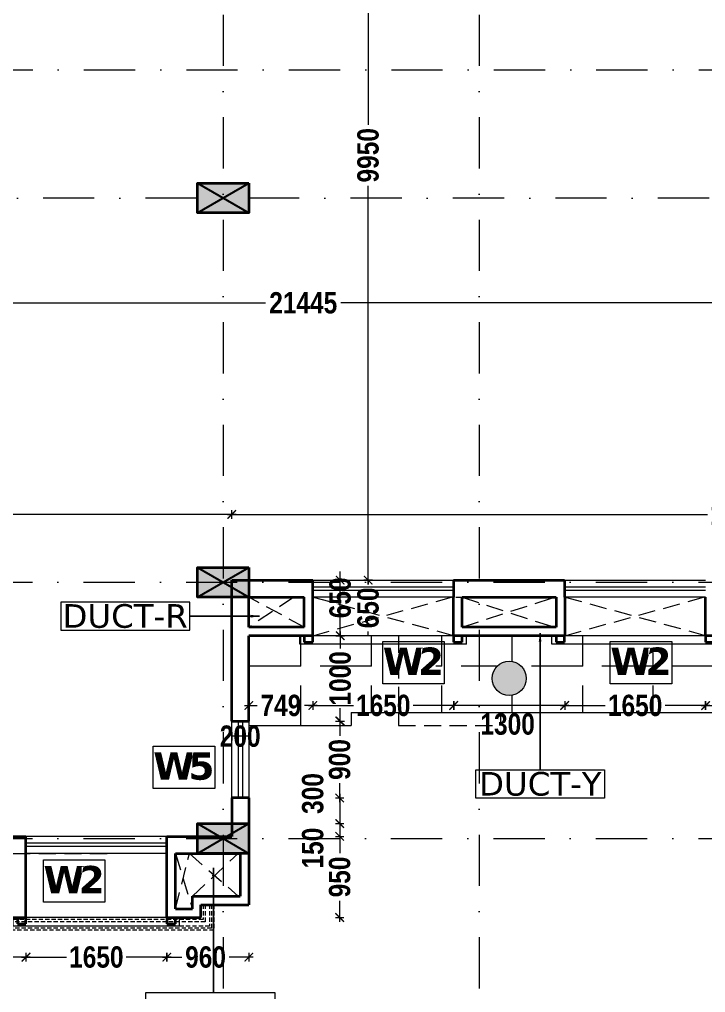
# Model space of a CAD drawing. Header units: millimetres. Extents: x -3092155 to 4513934, y -12317808 to 1850003.
# Drawn here: x -399720 to -391685, y -5738554 to -5727161 of the extents above; entities that cross this region are included whole.
import ezdxf

# ---------------------------------------------------------------- set-up
doc = ezdxf.new("R2010")
doc.units = ezdxf.units.MM
doc.header["$LTSCALE"] = 2
doc.header["$MEASUREMENT"] = 0
doc.header["$PDMODE"] = 34
doc.header["$PDSIZE"] = 500
for name, pattern in [('DASHDOT', [1, 0.5, -0.25, 0, -0.25]), ('DASHED2', [0.375, 0.25, -0.125]), ('HIDDEN', [0.375, 0.25, -0.125])]:
    doc.linetypes.add(name, pattern=pattern)
for name, color, linetype, lineweight in [('COL. R', 140, 'Continuous', 15), ('coloumn', 10, 'Continuous', 35), ('cornice', 12, 'Continuous', 25), ('D DIM', 250, 'Continuous', 9), ('DUCT', 37, 'Continuous', 35), ('glass', 5, 'Continuous', 15), ('GRID', 251, 'DASHDOT', 5), ('HAT', 42, 'Continuous', 5), ('PROJ', 251, 'HIDDEN', 5), ('SILL', 74, 'Continuous', 9), ('W2', 162, 'Continuous', 5), ('W5', 162, 'Continuous', 5), ('WIN', 5, 'Continuous', 15)]:
    doc.layers.add(name, color=color, linetype=linetype, lineweight=lineweight)
doc.layers.add('DOT', color=7, linetype='DASHED2', lineweight=0, true_color=0x89067c)
doc.layers.add('duct text', color=7, linetype='Continuous', lineweight=5, true_color=0x30182a)
doc.styles.add('door', font='arial.ttf', dxfattribs={"height": 70})
doc.styles.add('INNER DIM', font='ARIALNB.TTF', dxfattribs={"height": 250})
doc.styles.add('style2', font='verdana.ttf')
doc.dimstyles.new('DOOR', dxfattribs={"dimtxt": 100, "dimasz": 100, "dimexe": 25, "dimexo": 50, "dimgap": 25, "dimtad": 0, "dimtih": 1, "dimtoh": 1, "dimdec": 0, "dimzin": 3, "dimdsep": 46, "dimtxsty": 'door', "dimblk": 'OBLIQUE', "dimcen": 200, "dimclrd": 256, "dimclre": 256, "dimclrt": 256, "dimadec": 0, "dimazin": 0, "dimtfac": 1, "dimtdec": 0, "dimtofl": 0, "dimtmove": 2, "dimatfit": 3, "dimfxl": 300, "dimfxlon": 1, "dimfrac": 1, "dimtolj": 1, "dimtzin": 0, "dimlwd": -1, "dimlwe": -1, "dimarcsym": 0})
doc.dimstyles.new('INNER DIM', dxfattribs={"dimscale": 0, "dimtxt": 250, "dimasz": 100, "dimexe": 50, "dimexo": 50, "dimgap": 50, "dimtad": 0, "dimdec": 0, "dimzin": 0, "dimdsep": 46, "dimtxsty": 'INNER DIM', "dimblk": 'ARCHTICK', "dimcen": 100, "dimdle": 50, "dimclrd": 256, "dimclre": 256, "dimclrt": 256, "dimadec": 0, "dimazin": 0, "dimtfac": 1, "dimtdec": 0, "dimtix": 1, "dimtmove": 2, "dimatfit": 3, "dimfxl": 50, "dimfxlon": 1, "dimtolj": 1, "dimtzin": 0, "dimlwd": -1, "dimlwe": -1, "dimarcsym": 1})

# ---------------------------------------------------------------- blocks, each defined once
blk = doc.blocks.new('TGTG')
at = {"layer": 'W2', "lineweight": 15, "ltscale": 0.1}
for p, q in [((-1113180, -7689732), (-1112460, -7689732)), ((-1113180, -7690226), (-1113180, -7689732)), ((-1112460, -7689732), (-1112460, -7690226)), ((-1112460, -7690226), (-1113180, -7690226))]:
    blk.add_line(p, q, dxfattribs=at)
at = {"layer": 'W2', "ltscale": 100, "insert": (-1113179, -7689802), "char_height": 320, "width": 715, "attachment_point": 1, "style": 'style2'}
blk.add_mtext('{\\fVerdana|b1|i0|c0|p34;\\T0.8;W2}', dxfattribs=at)
blk = doc.blocks.new('_ArchTick')
at = {"color": 0, "linetype": 'ByBlock', "const_width": 0.15}
blk.add_lwpolyline([(-0.5, -0.5), (0.5, 0.5)], dxfattribs=at)
blk = doc.blocks.new('*D123')
at = {"layer": 'D DIM', "ltscale": 100, "transparency": 16777216}
for p, q in [((-396335, -5735194), (-395810, -5735194)), ((-396285, -5735144), (-396285, -5735244)), ((-394585, -5735194), (-395110, -5735194)), ((-394635, -5735244), (-394635, -5735144))]:
    blk.add_line(p, q, dxfattribs=at)
at = {"layer": 'Defpoints', "color": 0, "lineweight": 50, "ltscale": 100, "transparency": 16777216}
for p in [(-396285, -5735022), (-394635, -5735194), (-394635, -5735326)]:
    blk.add_point(p, dxfattribs=at)
at = {"layer": 'D DIM', "ltscale": 100, "transparency": 16777216, "xscale": 100, "yscale": 100, "zscale": 100, "rotation": 180}
blk.add_blockref('_ArchTick', (-396285, -5735194), dxfattribs=at)
at = {"layer": 'D DIM', "ltscale": 100, "transparency": 16777216, "xscale": 100, "yscale": 100, "zscale": 100}
blk.add_blockref('_ArchTick', (-394635, -5735194), dxfattribs=at)
at = {"layer": 'D DIM', "ltscale": 100, "transparency": 16777216, "insert": (-395460, -5735194), "char_height": 250, "attachment_point": 5, "style": 'INNER DIM'}
blk.add_mtext('\\A1;1650', dxfattribs=at)
blk = doc.blocks.new('*D124')
at = {"layer": 'D DIM', "ltscale": 100, "transparency": 16777216}
for p, q in [((-393385, -5735194), (-392860, -5735194)), ((-393335, -5735144), (-393335, -5735244)), ((-391635, -5735194), (-392160, -5735194)), ((-391685, -5735244), (-391685, -5735144))]:
    blk.add_line(p, q, dxfattribs=at)
at = {"layer": 'Defpoints', "color": 0, "lineweight": 50, "ltscale": 100, "transparency": 16777216}
for p in [(-393335, -5734376), (-391685, -5735194), (-391685, -5735351)]:
    blk.add_point(p, dxfattribs=at)
at = {"layer": 'D DIM', "ltscale": 100, "transparency": 16777216, "xscale": 100, "yscale": 100, "zscale": 100, "rotation": 180}
blk.add_blockref('_ArchTick', (-393335, -5735194), dxfattribs=at)
at = {"layer": 'D DIM', "ltscale": 100, "transparency": 16777216, "xscale": 100, "yscale": 100, "zscale": 100}
blk.add_blockref('_ArchTick', (-391685, -5735194), dxfattribs=at)
at = {"layer": 'D DIM', "ltscale": 100, "transparency": 16777216, "insert": (-392510, -5735194), "char_height": 250, "attachment_point": 5, "style": 'INNER DIM'}
blk.add_mtext('\\A1;1650', dxfattribs=at)
blk = doc.blocks.new('*D628')
at = {"layer": 'D DIM', "ltscale": 100, "transparency": 16777216}
for p, q in [((-395970, -5735326), (-395970, -5735549)), ((-396020, -5735376), (-395920, -5735376)), ((-395970, -5736326), (-395970, -5736104)), ((-396020, -5736276), (-395920, -5736276))]:
    blk.add_line(p, q, dxfattribs=at)
at = {"layer": 'Defpoints', "color": 0, "lineweight": 50, "ltscale": 100, "transparency": 16777216}
for p in [(-396285, -5735376), (-397034, -5736276), (-395970, -5736276)]:
    blk.add_point(p, dxfattribs=at)
at = {"layer": 'D DIM', "ltscale": 100, "transparency": 16777216, "xscale": 100, "yscale": 100, "zscale": 100}
for p, rotation in [((-395970, -5735376), 90), ((-395970, -5736276), 270)]:
    blk.add_blockref('_ArchTick', p, dxfattribs=dict(at, rotation=rotation))
at = {"layer": 'D DIM', "ltscale": 100, "transparency": 16777216, "insert": (-395970, -5735826), "char_height": 250, "attachment_point": 5, "rotation": 90, "style": 'INNER DIM'}
blk.add_mtext('\\A1;900', dxfattribs=at)
blk = doc.blocks.new('*D629')
at = {"layer": 'D DIM', "ltscale": 100, "transparency": 16777216}
for p, q in [((-395970, -5736226), (-395970, -5736626)), ((-396020, -5736276), (-395920, -5736276)), ((-396020, -5736576), (-395920, -5736576))]:
    blk.add_line(p, q, dxfattribs=at)
at = {"layer": 'Defpoints', "color": 0, "lineweight": 50, "ltscale": 100, "transparency": 16777216}
for p in [(-397034, -5736276), (-397034, -5736576), (-395970, -5736576)]:
    blk.add_point(p, dxfattribs=at)
at = {"layer": 'D DIM', "ltscale": 100, "transparency": 16777216, "xscale": 100, "yscale": 100, "zscale": 100}
for p, rotation in [((-395970, -5736276), 90), ((-395970, -5736576), 270)]:
    blk.add_blockref('_ArchTick', p, dxfattribs=dict(at, rotation=rotation))
at = {"layer": 'D DIM', "ltscale": 100, "transparency": 16777216, "insert": (-396285, -5736224), "char_height": 250, "attachment_point": 5, "rotation": 90, "style": 'INNER DIM'}
blk.add_mtext('\\A1;300', dxfattribs=at)
blk = doc.blocks.new('*D127')
at = {"layer": 'D DIM', "ltscale": 100, "transparency": 16777216}
for p, q in [((-396020, -5736576), (-395920, -5736576)), ((-395970, -5736526), (-395970, -5736776)), ((-396020, -5736726), (-395920, -5736726))]:
    blk.add_line(p, q, dxfattribs=at)
at = {"layer": 'Defpoints', "color": 0, "lineweight": 50, "ltscale": 100, "transparency": 16777216}
for p in [(-397034, -5736576), (-397634, -5736726), (-395970, -5736726)]:
    blk.add_point(p, dxfattribs=at)
at = {"layer": 'D DIM', "ltscale": 100, "transparency": 16777216, "xscale": 100, "yscale": 100, "zscale": 100}
for p, rotation in [((-395970, -5736576), 90), ((-395970, -5736726), 270)]:
    blk.add_blockref('_ArchTick', p, dxfattribs=dict(at, rotation=rotation))
at = {"layer": 'D DIM', "ltscale": 100, "transparency": 16777216, "insert": (-396285, -5736863), "char_height": 250, "attachment_point": 5, "rotation": 90, "style": 'INNER DIM'}
blk.add_mtext('\\A1;150', dxfattribs=at)
blk = doc.blocks.new('*D630')
at = {"layer": 'D DIM', "ltscale": 100, "transparency": 16777216}
for p, q in [((-399695, -5738140), (-399170, -5738140)), ((-399645, -5738090), (-399645, -5738190)), ((-397945, -5738140), (-398469, -5738140)), ((-397995, -5738190), (-397995, -5738090))]:
    blk.add_line(p, q, dxfattribs=at)
at = {"layer": 'Defpoints', "color": 0, "lineweight": 50, "ltscale": 100, "transparency": 16777216}
for p in [(-399645, -5737676), (-399645, -5738140), (-397995, -7762786)]:
    blk.add_point(p, dxfattribs=at)
at = {"layer": 'D DIM', "ltscale": 100, "transparency": 16777216, "xscale": 100, "yscale": 100, "zscale": 100, "rotation": 180}
blk.add_blockref('_ArchTick', (-399645, -5738140), dxfattribs=at)
at = {"layer": 'D DIM', "ltscale": 100, "transparency": 16777216, "xscale": 100, "yscale": 100, "zscale": 100}
blk.add_blockref('_ArchTick', (-397995, -5738140), dxfattribs=at)
at = {"layer": 'D DIM', "ltscale": 100, "transparency": 16777216, "insert": (-398820, -5738140), "char_height": 250, "attachment_point": 5, "style": 'INNER DIM'}
blk.add_mtext('\\A1;1650', dxfattribs=at)
blk = doc.blocks.new('*D262')
at = {"layer": 'D DIM', "ltscale": 100, "transparency": 16777216}
for p, q in [((-406679, -5730530), (-406679, -5730430)), ((-385234, -5730530), (-385234, -5730430)), ((-406729, -5730480), (-396837, -5730480)), ((-385184, -5730480), (-395957, -5730480))]:
    blk.add_line(p, q, dxfattribs=at)
at = {"layer": 'Defpoints', "color": 0, "lineweight": 50, "ltscale": 100, "transparency": 16777216}
for p in [(-385234, -5730480), (-406679, -5730703), (-385234, -5730701)]:
    blk.add_point(p, dxfattribs=at)
at = {"layer": 'D DIM', "ltscale": 100, "transparency": 16777216, "xscale": 100, "yscale": 100, "zscale": 100, "rotation": 180}
blk.add_blockref('_ArchTick', (-406679, -5730480), dxfattribs=at)
at = {"layer": 'D DIM', "ltscale": 100, "transparency": 16777216, "xscale": 100, "yscale": 100, "zscale": 100}
blk.add_blockref('_ArchTick', (-385234, -5730480), dxfattribs=at)
at = {"layer": 'D DIM', "ltscale": 100, "transparency": 16777216, "insert": (-396397, -5730480), "char_height": 250, "attachment_point": 5, "style": 'INNER DIM'}
blk.add_mtext('\\A1;21445', dxfattribs=at)
blk = doc.blocks.new('*D269')
at = {"layer": 'D DIM', "ltscale": 100, "transparency": 16777216}
for p, q in [((-406679, -5733006), (-406679, -5732906)), ((-397234, -5733006), (-397234, -5732906)), ((-406729, -5732956), (-402316, -5732956)), ((-397184, -5732956), (-401597, -5732956))]:
    blk.add_line(p, q, dxfattribs=at)
at = {"layer": 'Defpoints', "color": 0, "lineweight": 50, "ltscale": 100, "transparency": 16777216}
for p in [(-397234, -5732956), (-406679, -5733576), (-397234, -5733926)]:
    blk.add_point(p, dxfattribs=at)
at = {"layer": 'D DIM', "ltscale": 100, "transparency": 16777216, "xscale": 100, "yscale": 100, "zscale": 100, "rotation": 180}
blk.add_blockref('_ArchTick', (-406679, -5732956), dxfattribs=at)
at = {"layer": 'D DIM', "ltscale": 100, "transparency": 16777216, "xscale": 100, "yscale": 100, "zscale": 100}
blk.add_blockref('_ArchTick', (-397234, -5732956), dxfattribs=at)
at = {"layer": 'D DIM', "ltscale": 100, "transparency": 16777216, "insert": (-401957, -5732956), "char_height": 250, "attachment_point": 5, "style": 'INNER DIM'}
blk.add_mtext('\\A1;9445', dxfattribs=at)
blk = doc.blocks.new('*D270')
at = {"layer": 'D DIM', "ltscale": 100, "transparency": 16777216}
for p, q in [((-397234, -5733006), (-397234, -5732906)), ((-385234, -5733006), (-385234, -5732906)), ((-397284, -5732956), (-391664, -5732956)), ((-385184, -5732956), (-390804, -5732956))]:
    blk.add_line(p, q, dxfattribs=at)
at = {"layer": 'Defpoints', "color": 0, "lineweight": 50, "ltscale": 100, "transparency": 16777216}
for p in [(-385234, -5732956), (-385234, -5733576), (-397234, -5733926)]:
    blk.add_point(p, dxfattribs=at)
at = {"layer": 'D DIM', "ltscale": 100, "transparency": 16777216, "xscale": 100, "yscale": 100, "zscale": 100, "rotation": 180}
blk.add_blockref('_ArchTick', (-397234, -5732956), dxfattribs=at)
at = {"layer": 'D DIM', "ltscale": 100, "transparency": 16777216, "xscale": 100, "yscale": 100, "zscale": 100}
blk.add_blockref('_ArchTick', (-385234, -5732956), dxfattribs=at)
at = {"layer": 'D DIM', "ltscale": 100, "transparency": 16777216, "insert": (-391234, -5732956), "char_height": 250, "attachment_point": 5, "style": 'INNER DIM'}
blk.add_mtext('\\A1;12000', dxfattribs=at)
blk = doc.blocks.new('*D339')
at = {"layer": 'D DIM', "ltscale": 100, "transparency": 16777216}
for p, q in [((-395587, -5723776), (-395687, -5723776)), ((-395637, -5723726), (-395637, -5728394)), ((-395637, -5733776), (-395637, -5729108)), ((-395587, -5733726), (-395687, -5733726))]:
    blk.add_line(p, q, dxfattribs=at)
at = {"layer": 'Defpoints', "color": 0, "lineweight": 50, "ltscale": 100, "transparency": 16777216}
for p in [(-395306, -5723776), (-395637, -5733726), (-395306, -5733726)]:
    blk.add_point(p, dxfattribs=at)
at = {"layer": 'D DIM', "ltscale": 100, "transparency": 16777216, "xscale": 100, "yscale": 100, "zscale": 100}
for p, rotation in [((-395637, -5723776), 90), ((-395637, -5733726), 270)]:
    blk.add_blockref('_ArchTick', p, dxfattribs=dict(at, rotation=rotation))
at = {"layer": 'D DIM', "ltscale": 100, "transparency": 16777216, "insert": (-395637, -5728751), "char_height": 250, "attachment_point": 5, "rotation": 90, "style": 'INNER DIM'}
blk.add_mtext('\\A1;9950', dxfattribs=at)
blk = doc.blocks.new('*D340')
at = {"layer": 'D DIM', "ltscale": 100, "transparency": 16777216}
for p, q in [((-395587, -5733726), (-395687, -5733726)), ((-395637, -5733726), (-395637, -5733775)), ((-395587, -5734376), (-395687, -5734376)), ((-395637, -5734376), (-395637, -5734327))]:
    blk.add_line(p, q, dxfattribs=at)
at = {"layer": 'Defpoints', "color": 0, "lineweight": 50, "ltscale": 100, "transparency": 16777216}
for p in [(-395306, -5733726), (-395637, -5734376), (-395466, -5734376)]:
    blk.add_point(p, dxfattribs=at)
at = {"layer": 'D DIM', "ltscale": 100, "transparency": 16777216, "insert": (-395637, -5734051), "char_height": 250, "attachment_point": 5, "rotation": 90, "style": 'INNER DIM'}
blk.add_mtext('\\A1;650', dxfattribs=at)
blk = doc.blocks.new('*D871')
at = {"layer": 'D DIM', "ltscale": 100, "transparency": 16777216}
for p, q in [((-401345, -5738140), (-400804, -5738140)), ((-401295, -5738090), (-401295, -5738190)), ((-399594, -5738140), (-400136, -5738140)), ((-399644, -5738090), (-399644, -5738190))]:
    blk.add_line(p, q, dxfattribs=at)
at = {"layer": 'Defpoints', "color": 0, "lineweight": 50, "ltscale": 100, "transparency": 16777216}
for p in [(-401295, -5737676), (-399644, -5737676), (-399644, -5738140)]:
    blk.add_point(p, dxfattribs=at)
at = {"layer": 'D DIM', "ltscale": 100, "transparency": 16777216, "xscale": 100, "yscale": 100, "zscale": 100, "rotation": 180}
blk.add_blockref('_ArchTick', (-401295, -5738140), dxfattribs=at)
at = {"layer": 'D DIM', "ltscale": 100, "transparency": 16777216, "xscale": 100, "yscale": 100, "zscale": 100}
blk.add_blockref('_ArchTick', (-399644, -5738140), dxfattribs=at)
at = {"layer": 'D DIM', "ltscale": 100, "transparency": 16777216, "insert": (-400470, -5738140), "char_height": 250, "attachment_point": 5, "style": 'INNER DIM'}
blk.add_mtext('\\A1;1651', dxfattribs=at)
blk = doc.blocks.new('*D872')
at = {"layer": 'D DIM', "ltscale": 100, "transparency": 16777216}
for p, q in [((-398045, -5738140), (-397819, -5738140)), ((-397995, -5738090), (-397995, -5738190)), ((-396984, -5738140), (-397264, -5738140)), ((-397034, -5738090), (-397034, -5738190))]:
    blk.add_line(p, q, dxfattribs=at)
at = {"layer": 'Defpoints', "color": 0, "lineweight": 50, "ltscale": 100, "transparency": 16777216}
for p in [(-397034, -5737526), (-397995, -5737676), (-397034, -5738140)]:
    blk.add_point(p, dxfattribs=at)
at = {"layer": 'D DIM', "ltscale": 100, "transparency": 16777216, "xscale": 100, "yscale": 100, "zscale": 100, "rotation": 180}
blk.add_blockref('_ArchTick', (-397995, -5738140), dxfattribs=at)
at = {"layer": 'D DIM', "ltscale": 100, "transparency": 16777216, "xscale": 100, "yscale": 100, "zscale": 100}
blk.add_blockref('_ArchTick', (-397034, -5738140), dxfattribs=at)
at = {"layer": 'D DIM', "ltscale": 100, "transparency": 16777216, "insert": (-397541, -5738140), "char_height": 250, "attachment_point": 5, "style": 'INNER DIM'}
blk.add_mtext('\\A1;960', dxfattribs=at)
blk = doc.blocks.new('*D873')
at = {"layer": 'D DIM', "ltscale": 100, "transparency": 16777216}
for p, q in [((-395970, -5736676), (-395970, -5736924)), ((-396020, -5736726), (-395920, -5736726)), ((-395970, -5737726), (-395970, -5737479)), ((-396020, -5737676), (-395920, -5737676))]:
    blk.add_line(p, q, dxfattribs=at)
at = {"layer": 'Defpoints', "color": 0, "lineweight": 50, "ltscale": 100, "transparency": 16777216}
for p in [(-397995, -5736726), (-395970, -5736726), (-397595, -5737676)]:
    blk.add_point(p, dxfattribs=at)
at = {"layer": 'D DIM', "ltscale": 100, "transparency": 16777216, "xscale": 100, "yscale": 100, "zscale": 100}
for p, rotation in [((-395970, -5736726), 90), ((-395970, -5737676), 270)]:
    blk.add_blockref('_ArchTick', p, dxfattribs=dict(at, rotation=rotation))
at = {"layer": 'D DIM', "ltscale": 100, "transparency": 16777216, "insert": (-395970, -5737201), "char_height": 250, "attachment_point": 5, "rotation": 90, "style": 'INNER DIM'}
blk.add_mtext('\\A1;950', dxfattribs=at)
blk = doc.blocks.new('*D874')
at = {"layer": 'D DIM', "ltscale": 100, "transparency": 16777216}
for p, q in [((-397235, -5735504), (-397235, -5735604)), ((-397034, -5735554), (-397235, -5735554)), ((-397034, -5735504), (-397034, -5735604))]:
    blk.add_line(p, q, dxfattribs=at)
at = {"layer": 'Defpoints', "color": 0, "lineweight": 50, "ltscale": 100, "transparency": 16777216}
for p in [(-397235, -5735376), (-397034, -5735376), (-397235, -5735554)]:
    blk.add_point(p, dxfattribs=at)
at = {"layer": 'D DIM', "ltscale": 100, "transparency": 16777216, "insert": (-397135, -5735554), "char_height": 250, "attachment_point": 5, "style": 'INNER DIM'}
blk.add_mtext('\\A1;200', dxfattribs=at)
blk = doc.blocks.new('*D875')
at = {"layer": 'D DIM', "ltscale": 100, "transparency": 16777216}
for p, q in [((-395964, -5733726), (-395964, -5733626)), ((-396014, -5733726), (-395914, -5733726)), ((-395964, -5734376), (-395964, -5733726)), ((-396014, -5734376), (-395914, -5734376)), ((-395964, -5734376), (-395964, -5734476))]:
    blk.add_line(p, q, dxfattribs=at)
at = {"layer": 'Defpoints', "color": 0, "lineweight": 50, "ltscale": 100, "transparency": 16777216}
for p in [(-396285, -5733726), (-395964, -5733726), (-396285, -5734376)]:
    blk.add_point(p, dxfattribs=at)
at = {"layer": 'D DIM', "ltscale": 100, "transparency": 16777216, "xscale": 100, "yscale": 100, "zscale": 100}
for p, rotation in [((-395964, -5733726), 270), ((-395964, -5734376), 90)]:
    blk.add_blockref('_ArchTick', p, dxfattribs=dict(at, rotation=rotation))
at = {"layer": 'D DIM', "ltscale": 100, "transparency": 16777216, "insert": (-395964, -5733933), "char_height": 250, "attachment_point": 5, "rotation": 90, "style": 'INNER DIM'}
blk.add_mtext('\\A1;650', dxfattribs=at)
blk = doc.blocks.new('*D876')
at = {"layer": 'D DIM', "ltscale": 100, "transparency": 16777216}
for p, q in [((-393285, -5735194), (-394685, -5735194)), ((-394635, -5735144), (-394635, -5735244)), ((-393335, -5735144), (-393335, -5735244))]:
    blk.add_line(p, q, dxfattribs=at)
at = {"layer": 'Defpoints', "color": 0, "lineweight": 50, "ltscale": 100, "transparency": 16777216}
for p in [(-393335, -5734376), (-394635, -5734942), (-394635, -5735194)]:
    blk.add_point(p, dxfattribs=at)
at = {"layer": 'D DIM', "ltscale": 100, "transparency": 16777216, "xscale": 100, "yscale": 100, "zscale": 100, "rotation": 180}
blk.add_blockref('_ArchTick', (-394635, -5735194), dxfattribs=at)
at = {"layer": 'D DIM', "ltscale": 100, "transparency": 16777216, "xscale": 100, "yscale": 100, "zscale": 100}
blk.add_blockref('_ArchTick', (-393335, -5735194), dxfattribs=at)
at = {"layer": 'D DIM', "ltscale": 100, "transparency": 16777216, "insert": (-394003, -5735412), "char_height": 250, "attachment_point": 5, "style": 'INNER DIM'}
blk.add_mtext('\\A1;1300', dxfattribs=at)
blk = doc.blocks.new('*D877')
at = {"layer": 'D DIM', "ltscale": 100, "transparency": 16777216}
for p, q in [((-391736, -5735194), (-391403, -5735194)), ((-391686, -5735144), (-391686, -5735244)), ((-390335, -5735194), (-390702, -5735194)), ((-390385, -5735144), (-390385, -5735244))]:
    blk.add_line(p, q, dxfattribs=at)
at = {"layer": 'Defpoints', "color": 0, "lineweight": 50, "ltscale": 100, "transparency": 16777216}
for p in [(-391686, -5734376), (-390385, -5734376), (-390385, -5735194)]:
    blk.add_point(p, dxfattribs=at)
at = {"layer": 'D DIM', "ltscale": 100, "transparency": 16777216, "xscale": 100, "yscale": 100, "zscale": 100, "rotation": 180}
blk.add_blockref('_ArchTick', (-391686, -5735194), dxfattribs=at)
at = {"layer": 'D DIM', "ltscale": 100, "transparency": 16777216, "xscale": 100, "yscale": 100, "zscale": 100}
blk.add_blockref('_ArchTick', (-390385, -5735194), dxfattribs=at)
at = {"layer": 'D DIM', "ltscale": 100, "transparency": 16777216, "insert": (-391052, -5735363), "char_height": 250, "attachment_point": 5, "style": 'INNER DIM'}
blk.add_mtext('\\A1;1300', dxfattribs=at)
blk = doc.blocks.new('*D914')
at = {"layer": 'D DIM', "ltscale": 100, "transparency": 16777216}
for p, q in [((-396014, -5734376), (-395914, -5734376)), ((-395964, -5734326), (-395964, -5734526)), ((-395964, -5735426), (-395964, -5735226)), ((-396014, -5735376), (-395914, -5735376))]:
    blk.add_line(p, q, dxfattribs=at)
at = {"layer": 'Defpoints', "color": 0, "lineweight": 50, "ltscale": 100, "transparency": 16777216}
for p in [(-397034, -5734376), (-397034, -5735376), (-395964, -5735376)]:
    blk.add_point(p, dxfattribs=at)
at = {"layer": 'D DIM', "ltscale": 100, "transparency": 16777216, "xscale": 100, "yscale": 100, "zscale": 100}
for p, rotation in [((-395964, -5734376), 90), ((-395964, -5735376), 270)]:
    blk.add_blockref('_ArchTick', p, dxfattribs=dict(at, rotation=rotation))
at = {"layer": 'D DIM', "ltscale": 100, "transparency": 16777216, "insert": (-395964, -5734876), "char_height": 250, "attachment_point": 5, "rotation": 90, "style": 'INNER DIM'}
blk.add_mtext('\\A1;1000', dxfattribs=at)
blk = doc.blocks.new('*D400')
at = {"layer": 'D DIM', "ltscale": 100, "transparency": 16777216}
for p, q in [((-397084, -5735194), (-396936, -5735194)), ((-397034, -5735144), (-397034, -5735244)), ((-396235, -5735194), (-396383, -5735194)), ((-396285, -5735144), (-396285, -5735244))]:
    blk.add_line(p, q, dxfattribs=at)
at = {"layer": 'Defpoints', "color": 0, "lineweight": 50, "ltscale": 100, "transparency": 16777216}
for p in [(-397034, -5734376), (-396285, -5734376), (-396285, -5735194)]:
    blk.add_point(p, dxfattribs=at)
at = {"layer": 'D DIM', "ltscale": 100, "transparency": 16777216, "xscale": 100, "yscale": 100, "zscale": 100, "rotation": 180}
blk.add_blockref('_ArchTick', (-397034, -5735194), dxfattribs=at)
at = {"layer": 'D DIM', "ltscale": 100, "transparency": 16777216, "xscale": 100, "yscale": 100, "zscale": 100}
blk.add_blockref('_ArchTick', (-396285, -5735194), dxfattribs=at)
at = {"layer": 'D DIM', "ltscale": 100, "transparency": 16777216, "insert": (-396659, -5735194), "char_height": 250, "attachment_point": 5, "style": 'INNER DIM'}
blk.add_mtext('\\A1;749', dxfattribs=at)
blk = doc.blocks.new('yhyjhr')
at = {"layer": 'COL. R', "ltscale": 100}
h = blk.add_hatch(color=256, dxfattribs=at)
h.set_gradient(color1=(0, 127, 255), color2=(41, 148, 255), one_color=1, tint=0.58)
h.paths.add_polyline_path([(-422317, -6086298, 1), (-421917, -6086298, 1)])
blk.add_circle((-422117, -6086298), 200, dxfattribs=at)
blk = doc.blocks.new('F.F')
at = {"layer": 'coloumn', "ltscale": 100}
for points in [[(-169655, -5882406), (-169655, -5882756), (-170255, -5882756), (-170255, -5882406)], [(-169655, -5886906), (-169655, -5887256), (-170255, -5887256), (-170255, -5886906)], [(-169655, -5889906), (-169655, -5890256), (-170255, -5890256), (-170255, -5889906)]]:
    blk.add_hatch(color=256, dxfattribs=at).paths.add_polyline_path(points)
at = {"layer": 'coloumn', "lineweight": 25, "ltscale": 100}
for p, q in [((-170255, -5882756), (-169655, -5882406)), ((-170255, -5882406), (-169655, -5882756)), ((-170255, -5887256), (-169655, -5886906)), ((-170255, -5886906), (-169655, -5887256)), ((-170255, -5890256), (-169655, -5889906)), ((-170255, -5889906), (-169655, -5890256))]:
    blk.add_line(p, q, dxfattribs=at)
at = {"layer": 'coloumn', "ltscale": 100}
for points in [[(-169655, -5882406), (-169655, -5882756), (-170255, -5882756), (-170255, -5882406)], [(-169655, -5886906), (-169655, -5887256), (-170255, -5887256), (-170255, -5886906)], [(-169655, -5889906), (-169655, -5890256), (-170255, -5890256), (-170255, -5889906)]]:
    blk.add_lwpolyline(points, close=True, dxfattribs=at)
blk = doc.blocks.new('YHYH')
at = {"layer": 'DOT', "linetype": 'DASHED2', "ltscale": 100}
for p, q in [((-432779, -5887706), (-432779, -5888031)), ((-432754, -5887706), (-432754, -5888056)), ((-432704, -5887706), (-432704, -5888106)), ((-432679, -5887706), (-432679, -5888131)), ((-432654, -5887706), (-432654, -5888156)), ((-435404, -5887856), (-435404, -5888156)), ((-435379, -5887856), (-435379, -5888131)), ((-435354, -5887856), (-435354, -5888106)), ((-435304, -5887856), (-435304, -5888056)), ((-435279, -5887856), (-435279, -5888031)), ((-434826, -5888006), (-433176, -5888006)), ((-435354, -5888106), (-432704, -5888106)), ((-435304, -5888056), (-432754, -5888056)), ((-435279, -5888031), (-432779, -5888031)), ((-435404, -5888156), (-432654, -5888156)), ((-435379, -5888131), (-432679, -5888131))]:
    blk.add_line(p, q, dxfattribs=at)
blk = doc.blocks.new('ujuj')
at = {"layer": 'DUCT', "ltscale": 100}
for p, q in [((-427849, -5813156), (-427849, -5813081)), ((-427849, -5813081), (-427749, -5813081)), ((-427749, -5813081), (-427749, -5813156)), ((-426099, -5813156), (-426099, -5813081)), ((-426099, -5813081), (-425999, -5813081)), ((-425999, -5813081), (-425999, -5813156))]:
    blk.add_line(p, q, dxfattribs=at)
at = {"layer": 'PROJ', "ltscale": 250}
blk.add_line((-426099, -5813156), (-427749, -5813156), dxfattribs=at)
at = {"layer": 'SILL', "ltscale": 100}
for p, q in [((-425949, -5813056), (-427899, -5813056)), ((-427899, -5813056), (-427899, -5813156)), ((-426099, -5813156), (-427749, -5813156)), ((-425949, -5813056), (-425949, -5813156))]:
    blk.add_line(p, q, dxfattribs=at)
blk = doc.blocks.new('_Oblique')
at = {"color": 0, "linetype": 'ByBlock', "lineweight": -2}
blk.add_line((-0.5, -0.5), (0.5, 0.5), dxfattribs=at)
blk = doc.blocks.new('6yuj6kit')
at = {"layer": 'duct text', "ltscale": 0.1}
for points in [[(-109054, -5662570), (-110563, -5662570), (-110563, -5662899), (-109054, -5662899)], [(-105704, -5664535), (-104195, -5664535), (-104195, -5664864), (-105704, -5664864)], [(-109566, -5667142), (-108058, -5667142), (-108058, -5667471), (-109566, -5667471)]]:
    blk.add_lwpolyline(points, close=True, dxfattribs=at)
at = {"layer": 'duct text', "ltscale": 0.1, "char_height": 276.64, "width": 1547.24, "attachment_point": 5, "style": 'style2'}
for s, insert in [('\\pxt11;DUCT-R', (-109810, -5662735)), ('\\pxt11;DUCT-Y', (-104948, -5664700))]:
    blk.add_mtext(s, dxfattribs=dict(at, insert=insert))
at = {"layer": 'duct text', "ltscale": 0.1}
for points in [[(-108238, -5662735), (-109054, -5662735), (-108238, -5662735)], [(-104950, -5662935), (-104950, -5664535), (-104950, -5662935)], [(-108777, -5665683), (-108777, -5667142), (-108777, -5665683)]]:
    blk.add_leader(points, dimstyle='DOOR', dxfattribs=at)

msp = doc.modelspace()

# ---------------------------------------------------------------- hatches: boundary and pattern name
at = {"layer": 'HAT', "ltscale": 100}
h = msp.add_hatch(dxfattribs=at)
h.set_pattern_fill('ANGLE', color=256, scale=3000, style=0)
h.set_pattern_definition([(180, (-832849.45, -16659), (0, 825), [600, -225]), (90, (-832849.45, -16659), (825, 5e-14), [600, -225])])
h.paths.add_polyline_path([(-386781.1, -5734576), (-386319.4, -5734576), (-386319.4, -5734376.2), (-385786.4, -5734376.2), (-385786.4, -5734376.2), (-385035.9, -5734376.2), (-385035.9, -5735426.2), (-386235.7, -5735426.2), (-386235.7, -5735276.2), (-386781.1, -5735276.2)])
h.paths.add_polyline_path([(-394844, -5734440.8), (-395282.2, -5734440.8), (-395282.2, -5734376.2), (-394636.4, -5734376.1), (-394636.4, -5734376.1), (-393336.4, -5734376.3), (-393336.4, -5734376.2), (-392940, -5734376.2), (-392940, -5734576), (-392219.4, -5734576), (-392219.4, -5734376.2), (-391686.4, -5734376.1), (-391686.4, -5734376.1), (-390386.4, -5734376.3), (-390386.4, -5734376.2), (-389989.6, -5734376.2), (-389989.6, -5734576), (-389269, -5734576), (-389269, -5734376.2), (-388736.4, -5734376.1), (-388736, -5734376.1), (-387436, -5734376.3), (-387436, -5734376.2), (-387040, -5734376.2), (-387040, -5734576), (-386781.1, -5734576), (-386781.1, -5735276.2), (-395282.2, -5735276.2), (-395282.2, -5734934.9), (-394844, -5734934.9)])
h.paths.add_polyline_path([(-388279.4, -5734876.2, 1), (-387879.4, -5734876.2, 1)], flags=16)
h.paths.add_polyline_path([(-391236.9, -5734877.8, 1), (-390836.9, -5734877.8, 1)], flags=16)
h.paths.add_polyline_path([(-394194.4, -5734876.2, 1), (-393794.4, -5734876.2, 1)], flags=16)
h.paths.add_polyline_path([(-397035.5, -5734376.2), (-396286.4, -5734376.2), (-396286.4, -5734376.2), (-395282.2, -5734376.2), (-395282.2, -5734440.8), (-395564.6, -5734440.8), (-395564.6, -5734934.9), (-395282.2, -5734934.9), (-395282.2, -5735276.2), (-395836.2, -5735276.2), (-395836.2, -5735426.2), (-397035.5, -5735426.2), (-397035.5, -5735376.2)])
h.paths.add_polyline_path([(-394765.1, -5734431.4), (-395598.9, -5734431.4), (-395598.9, -5734917.6), (-394765.1, -5734917.6)], flags=9)

# ---------------------------------------------------------------- linework, layer by layer
at = {"layer": 'DOT', "ltscale": 400}
for p, q in [((-396385.2, -5734276.2), (-397034.3, -5733926.2)), ((-396508.8, -5733926.2), (-397034.3, -5734276.2)), ((-394635.6, -5734376.2), (-396285.2, -5733926.2)), ((-396285.2, -5734376.2), (-394658.8, -5733926.2)), ((-394608.9, -5733926.2), (-393409.2, -5733926.2)), ((-394535.6, -5734276.2), (-393458.8, -5733926.2)), ((-394535.6, -5733926.2), (-393458.8, -5734276.2)), ((-391685.6, -5734376.1), (-393335.1, -5733926.2)), ((-393335.1, -5734376.2), (-391708.8, -5733926.2)), ((-394635.6, -5734376.2), (-396285.2, -5734376.2)), ((-395282.2, -5734376.2), (-395282.2, -5735426.2)), ((-391685.6, -5734376.1), (-393335.1, -5734376.2)), ((-395836.2, -5735276.2), (-395836.2, -5735426.2)), ((-394082.5, -5735276.2), (-387980.9, -5735276.2)), ((-394082.5, -5735426.2), (-394082.5, -5735276.2)), ((-395282.2, -5735426.2), (-394082.5, -5735426.2)), ((-399794.6, -5736926.2), (-398594.8, -5736926.2)), ((-397894.7, -5736926.2), (-397694.7, -5737576.2)), ((-397894.7, -5737576.2), (-397729.1, -5736926.2)), ((-397729.1, -5736926.2), (-397158.8, -5737426.2)), ((-397694.7, -5737426.2), (-397158.8, -5736926.2))]:
    msp.add_line(p, q, dxfattribs=at)
at = {"layer": 'DOT', "linetype": 'Continuous', "ltscale": 400}
for p, q in [((-395836.2, -5735276.2), (-386235.7, -5735276.2)), ((-397035.9, -5735426.2), (-395836.2, -5735426.2))]:
    msp.add_line(p, q, dxfattribs=at)
at = {"layer": 'DUCT', "ltscale": 100}
for p, q in [((-397234.7, -5733726.2), (-396285.2, -5733726.2)), ((-397234.7, -5735376.2), (-397234.7, -5733726.2)), ((-396285.2, -5734376.2), (-396285.2, -5733726.2)), ((-394635.2, -5733726.2), (-394635.2, -5733926.2)), ((-394635.2, -5733726.2), (-393335.2, -5733726.2)), ((-393335.2, -5733726.2), (-393335.2, -5733926.2)), ((-397034.3, -5734276.2), (-397034.3, -5733926.2)), ((-397034.3, -5733926.2), (-396385.2, -5733926.2)), ((-396385.2, -5734276.2), (-396385.2, -5733926.2)), ((-394635.6, -5734376.2), (-394635.6, -5733926.2)), ((-394535.6, -5733926.2), (-393435.1, -5733926.2)), ((-394535.6, -5734276.2), (-394535.6, -5733926.2)), ((-393435.1, -5733926.2), (-393435.1, -5734276.2)), ((-393335.1, -5733926.2), (-393335.1, -5734376.2)), ((-391685.6, -5734376.2), (-391685.6, -5733926.2)), ((-396385.2, -5734276.2), (-397034.3, -5734276.2)), ((-393435.1, -5734276.2), (-394535.6, -5734276.2)), ((-397034.3, -5735376.2), (-397034.3, -5734376.2)), ((-396285.2, -5734376.2), (-397034.3, -5734376.2)), ((-393335.1, -5734376.2), (-394635.6, -5734376.2)), ((-390385.1, -5734376.2), (-391685.6, -5734376.2)), ((-397234.7, -5735376.2), (-397034.3, -5735376.2)), ((-397234.7, -5736276.2), (-397234.7, -5736576.2)), ((-397034.3, -5736276.2), (-397234.7, -5736276.2)), ((-397034.3, -5736276.2), (-397034.3, -5736926.2)), ((-397234.3, -5736376.2), (-397234.3, -5736726.2)), ((-397034.3, -5736376.2), (-397034.3, -5737526.2)), ((-401295.2, -5736726.2), (-399644.7, -5736726.2)), ((-399644.7, -5737676.2), (-399644.7, -5736726.2)), ((-397994.7, -5737676.2), (-397994.7, -5736726.2)), ((-397994.7, -5736726.2), (-397234.3, -5736726.2)), ((-397894.7, -5737576.2), (-397894.7, -5736926.2)), ((-397894.7, -5736926.2), (-397134.3, -5736926.2)), ((-397134.3, -5736926.2), (-397134.3, -5737426.2)), ((-397694.7, -5737576.2), (-397694.7, -5737426.2)), ((-397694.7, -5737426.2), (-397134.3, -5737426.2)), ((-397894.7, -5737576.2), (-397694.7, -5737576.2)), ((-397594.7, -5737676.2), (-397594.7, -5737526.2)), ((-397594.7, -5737526.2), (-397034.3, -5737526.2)), ((-400044.7, -5737676.2), (-399644.7, -5737676.2)), ((-397994.7, -5737676.2), (-397594.7, -5737676.2))]:
    msp.add_line(p, q, dxfattribs=at)
at = {"layer": 'glass', "ltscale": 100}
for p, q in [((-394635.2, -5733806.2), (-396285.2, -5733806.2)), ((-394635.2, -5733846.2), (-396285.2, -5733846.2)), ((-391685.2, -5733806.2), (-393335.2, -5733806.2)), ((-391685.2, -5733846.2), (-393335.2, -5733846.2)), ((-397159.7, -5735376.2), (-397159.7, -5736276.2)), ((-397109.7, -5735376.2), (-397109.7, -5736276.2))]:
    msp.add_line(p, q, dxfattribs=at)
at = {"layer": 'GRID', "color": 5, "ltscale": 600}
for p, q in [((-397335.1, -5657499.4), (-397335.1, -5742293.2)), ((-394334.7, -5657499.4), (-394334.7, -5742293.2))]:
    msp.add_line(p, q, dxfattribs=at)
at = {"layer": 'GRID', "color": 6, "ltscale": 600}
for p, q in [((-462570.4, -5727751.2), (-364940, -5727751.2)), ((-366441.5, -5729251.2), (-461068.9, -5729251.2)), ((-460174.6, -5733751.2), (-367335.1, -5733751.2)), ((-460174.6, -5736751.2), (-367335.1, -5736751.2))]:
    msp.add_line(p, q, dxfattribs=at)
at = {"layer": 'SILL', "ltscale": 100}
for p, q in [((-396285.2, -5733726.2), (-391685.2, -5733726.2)), ((-397234.7, -5736276.2), (-397234.7, -5733926.2)), ((-394635.2, -5733926.2), (-396285.2, -5733926.2)), ((-391685.2, -5733926.2), (-393335.2, -5733926.2)), ((-397034.3, -5735376.2), (-397034.3, -5736276.2)), ((-397994.7, -5736726.2), (-399644.7, -5736726.2)), ((-397994.7, -5736926.2), (-399644.7, -5736926.2))]:
    msp.add_line(p, q, dxfattribs=at)
at = {"layer": 'W2', "lineweight": 15, "ltscale": 0.1}
for p, q in [((-398154.5, -5735671.5), (-397433.9, -5735671.5)), ((-398154.5, -5736165.5), (-398154.5, -5735671.5)), ((-397433.9, -5735671.5), (-397433.9, -5736165.5)), ((-397433.9, -5736165.5), (-398154.5, -5736165.5))]:
    msp.add_line(p, q, dxfattribs=at)
at = {"layer": 'WIN', "ltscale": 100}
for p, q in [((-397994.7, -5736806.2), (-399644.7, -5736806.2)), ((-397994.7, -5736846.2), (-399644.7, -5736846.2))]:
    msp.add_line(p, q, dxfattribs=at)

# ---------------------------------------------------------------- block references
at = {"layer": 'COL. R'}
msp.add_blockref('yhyjhr', (28132.2, 351422), dxfattribs=at)
at = {"layer": 'coloumn'}
msp.add_blockref('F.F', (-227379.8, 153330), dxfattribs=at)
at = {"layer": 'cornice', "color": 3, "lineweight": 50}
msp.add_blockref('6yuj6kit', (-288672.7, -71412.7), dxfattribs=at)
at = {"layer": 'cornice', "color": 3, "lineweight": 50, "xscale": -1, "rotation": 180}
for p in [(31463.7, -11547532.4), (34413.7, -11547532.4), (28104.6, -11550832.4)]:
    msp.add_blockref('ujuj', p, dxfattribs=at)
at = {"layer": 'DUCT', "xscale": -1}
msp.add_blockref('YHYH', (-832849.4, 150330), dxfattribs=at)
at = {"layer": 'W2'}
for p in [(717713.6, 1955286.9), (720378.2, 1955286.9), (713740, 1952729.8)]:
    msp.add_blockref('TGTG', p, dxfattribs=at)

# ---------------------------------------------------------------- texts
at = {"layer": 'W5', "ltscale": 100, "insert": (-398153.4, -5735742), "char_height": 320, "width": 715.003, "attachment_point": 1, "style": 'style2'}
msp.add_mtext('{\\fVerdana|b1|i0|c0|p34;\\T0.8;W5}', dxfattribs=at)

# ---------------------------------------------------------------- dimensions: what is measured, and where the dimension line sits
at = {"layer": 'D DIM', "ltscale": 100}
for base, p1, p2, picture, middle in [((-395636.9, -5733726.2), (-395306.3, -5723776.2), (-395306.3, -5733726.2), '*D339', (-395636.9, -5728751.2)), ((-395636.9, -5734376.2), (-395306.3, -5733726.2), (-395466.4, -5734376.2), '*D340', (-395636.9, -5734051.2)), ((-395964.2, -5735376.2), (-397034.3, -5734376.2), (-397034.3, -5735376.2), '*D914', (-395964.2, -5734876.2)), ((-395969.7, -5736276.2), (-396284.8, -5735376.2), (-397034.3, -5736276.2), '*D628', (-395969.7, -5735826.2)), ((-395970.1, -5736726.2), (-397594.7, -5737676.2), (-397994.7, -5736726.2), '*D873', (-395970.1, -5737201.2))]:
    dim = msp.add_linear_dim(base=base, p1=p1, p2=p2, angle=90, dimstyle='INNER DIM', override={"dimscale": 1}, dxfattribs=at)
    dim.commit()
    dim.dimension.update_dxf_attribs({"geometry": picture, "text_midpoint": middle})
for base, p1, p2, picture, middle in [((-385234.3, -5730479.5), (-406678.9, -5730703.1), (-385234.3, -5730701.2), '*D262', (-396396.9, -5730479.5)), ((-394635.2, -5735194.5), (-393335.1, -5734376.2), (-394635.2, -5734941.9), '*D876', (-394003.2, -5735411.6)), ((-390385.0995, -5735194.4663), (-391685.5889, -5734376.2305), (-390385.0995, -5734376.2305), '*D877', (-391052.3815, -5735363.16)), ((-397034.3, -5738140.3), (-397994.7, -5737676.2), (-397034.3, -5737526.2), '*D872', (-397541.4, -5738140.3))]:
    dim = msp.add_linear_dim(base=base, p1=p1, p2=p2, dimstyle='INNER DIM', override={"dimscale": 1}, dxfattribs=at)
    dim.commit()
    dim.dimension.update_dxf_attribs({"geometry": picture, "text_midpoint": middle, "dimtype": 160})
for base, p1, p2, picture, middle in [((-397234.3, -5732956.5), (-406678.9, -5733576.2), (-397234.3, -5733926.2), '*D269', (-401956.6, -5732956.5)), ((-385234.3, -5732956.5), (-397234.3, -5733926.2), (-385234.3, -5733576.2), '*D270', (-391234.3, -5732956.5)), ((-396284.8, -5735194.5), (-397033.9, -5734376.2), (-396284.8, -5734376.2), '*D400', (-396659.4, -5735194.5)), ((-391685.1753, -5735194.4663), (-393334.686, -5734376.2305), (-391685.1753, -5735351.122), '*D124', (-392509.9307, -5735194.4663)), ((-394635.2, -5735194.5), (-396284.8, -5735021.9), (-394635.2, -5735326.2), '*D123', (-395460, -5735194.5)), ((-397234.7, -5735553.7), (-397034.3, -5735376.2), (-397234.7, -5735376.2), '*D874', (-397134.5, -5735553.7)), ((-399644.3, -5738140.3), (-401295.2, -5737676.2), (-399644.3, -5737676.2), '*D871', (-400469.7, -5738140.3)), ((-399644.7, -5738140.3), (-397994.7, -7762786.5), (-399644.7, -5737676.2), '*D630', (-398819.7, -5738140.3))]:
    dim = msp.add_linear_dim(base=base, p1=p1, p2=p2, dimstyle='INNER DIM', override={"dimscale": 1}, dxfattribs=at)
    dim.commit()
    dim.dimension.update_dxf_attribs({"geometry": picture, "text_midpoint": middle})
for base, p1, p2, picture, middle in [((-395964.2, -5733726.2), (-396285.2, -5734376.2), (-396285.2, -5733726.2), '*D875', (-395964.2, -5733933)), ((-395970.1, -5736576.2), (-397034.3, -5736276.2), (-397034.3, -5736576.2), '*D629', (-396285.1, -5736223.8)), ((-395969.7, -5736726.2), (-397034.3, -5736576.2), (-397634.3, -5736726.2), '*D127', (-396284.7, -5736863.2))]:
    dim = msp.add_linear_dim(base=base, p1=p1, p2=p2, angle=90, dimstyle='INNER DIM', override={"dimscale": 1}, dxfattribs=at)
    dim.commit()
    dim.dimension.update_dxf_attribs({"geometry": picture, "text_midpoint": middle, "dimtype": 160})

doc.saveas('drawing.dxf')
